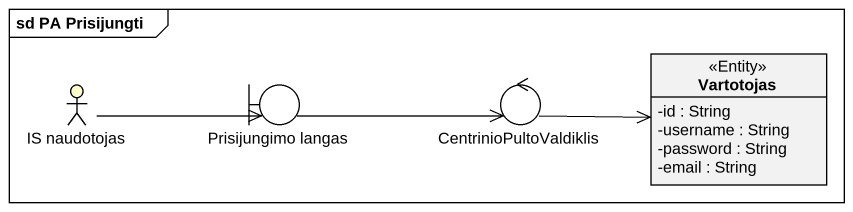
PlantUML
@startuml
mainframe sd PA Prisijungti
allowmixing
hide circle
hide empty members
skinparam classAttributeIconSize 0
actor "IS naudotojas" as IS_naudotojas #FFFFCC
boundary "Prisijungimo langas" as Prisijungimo_langas
control CentrinioPultoValdiklis
class Vartotojas <<Entity>> {
  -id : String
  -username : String
  -password : String
  -email : String
}
IS_naudotojas -right-> Prisijungimo_langas
Prisijungimo_langas -right-> CentrinioPultoValdiklis
CentrinioPultoValdiklis -right-> Vartotojas
@enduml
